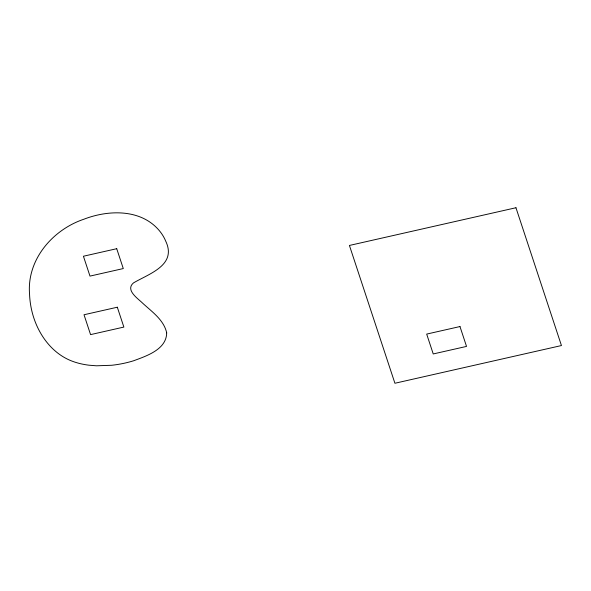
<?xml version="1.0" encoding="UTF-8"?>
<svg xmlns="http://www.w3.org/2000/svg" width="591" height="591" viewBox="0 0 591 591"><rect width="100%" height="100%" fill="white"/><g stroke="black" fill="none" stroke-linecap="round" stroke-linejoin="round"><path stroke-width="0.89" d="M166.692 332.836C166.455 349.517 146.583 355.937 133.573 360.783A73.72 46.393 -9.1 0 1 111.721 365.268L96.444 365.799L88.901 365.194A61.582 38.755 -9.1 0 1 67.81 359.306C50.405 350.884 38.555 333.9 33.118 315.705A219.364 138.05 -9.1 0 1 29.55 294.008C26.75 259.671 52.569 229.751 83.9 219.217C108.264 209.768 140.695 208.771 159.068 230.342A88 55.377 -9.1 0 1 165.643 240.988C177.285 265.204 149.035 273.692 133.418 282.949C125.27 289.989 137.452 298.204 142.32 302.873C151.621 311.575 163.766 319.65 166.692 332.836M116.722 248.7L83.427 256.235L89.987 276.1L123.283 268.565L116.722 248.7M515.958 207.744L349.421 245.45L394.914 383.256L561.45 345.55L515.958 207.744M117.314 307.217L84.018 314.752L90.571 334.617L123.866 327.074L117.314 307.217M459.975 326.55L426.68 334.092L433.233 353.95L466.528 346.415L459.975 326.55"/></g></svg>
